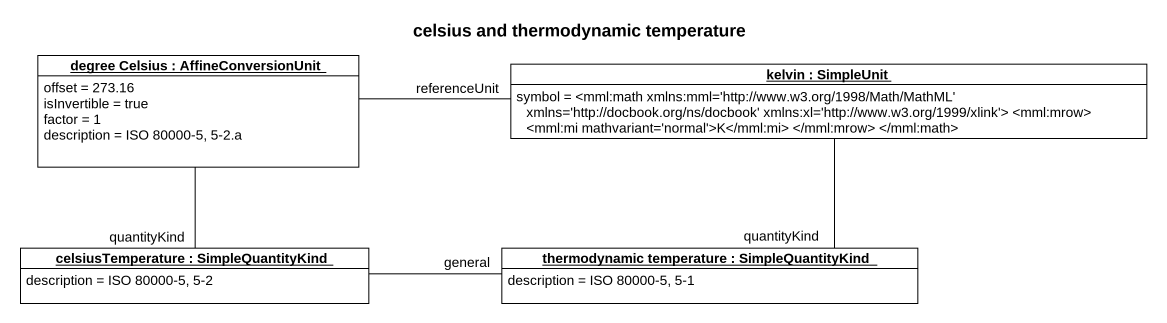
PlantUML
@startuml
title celsius and thermodynamic temperature
hide circle
hide empty members
object "degree Celsius : AffineConversionUnit" as degree_Celsius #FFFFFF {
  offset = 273.16
  isInvertible = true
  factor = 1
  description = ISO 80000-5, 5-2.a
}
object "kelvin : SimpleUnit" as kelvin #FFFFFF {
  symbol = <mml:math xmlns:mml='http:~//www.w3.org/1998/Math/MathML' xmlns='http:~//docbook.org/ns/docbook' xmlns:xl='http:~//www.w3.org/1999/xlink'> <mml:mrow> <mml:mi mathvariant='normal'>K</mml:mi> </mml:mrow> </mml:math>
}
object "celsiusTemperature : SimpleQuantityKind" as celsiusTemperature #FFFFFF {
  description = ISO 80000-5, 5-2
}
object "thermodynamic temperature : SimpleQuantityKind" as thermodynamic_temperature #FFFFFF {
  description = ISO 80000-5, 5-1
}
degree_Celsius -- celsiusTemperature : quantityKind
kelvin -left- degree_Celsius : referenceUnit
kelvin -- thermodynamic_temperature : quantityKind
celsiusTemperature -right- thermodynamic_temperature : general
@enduml
